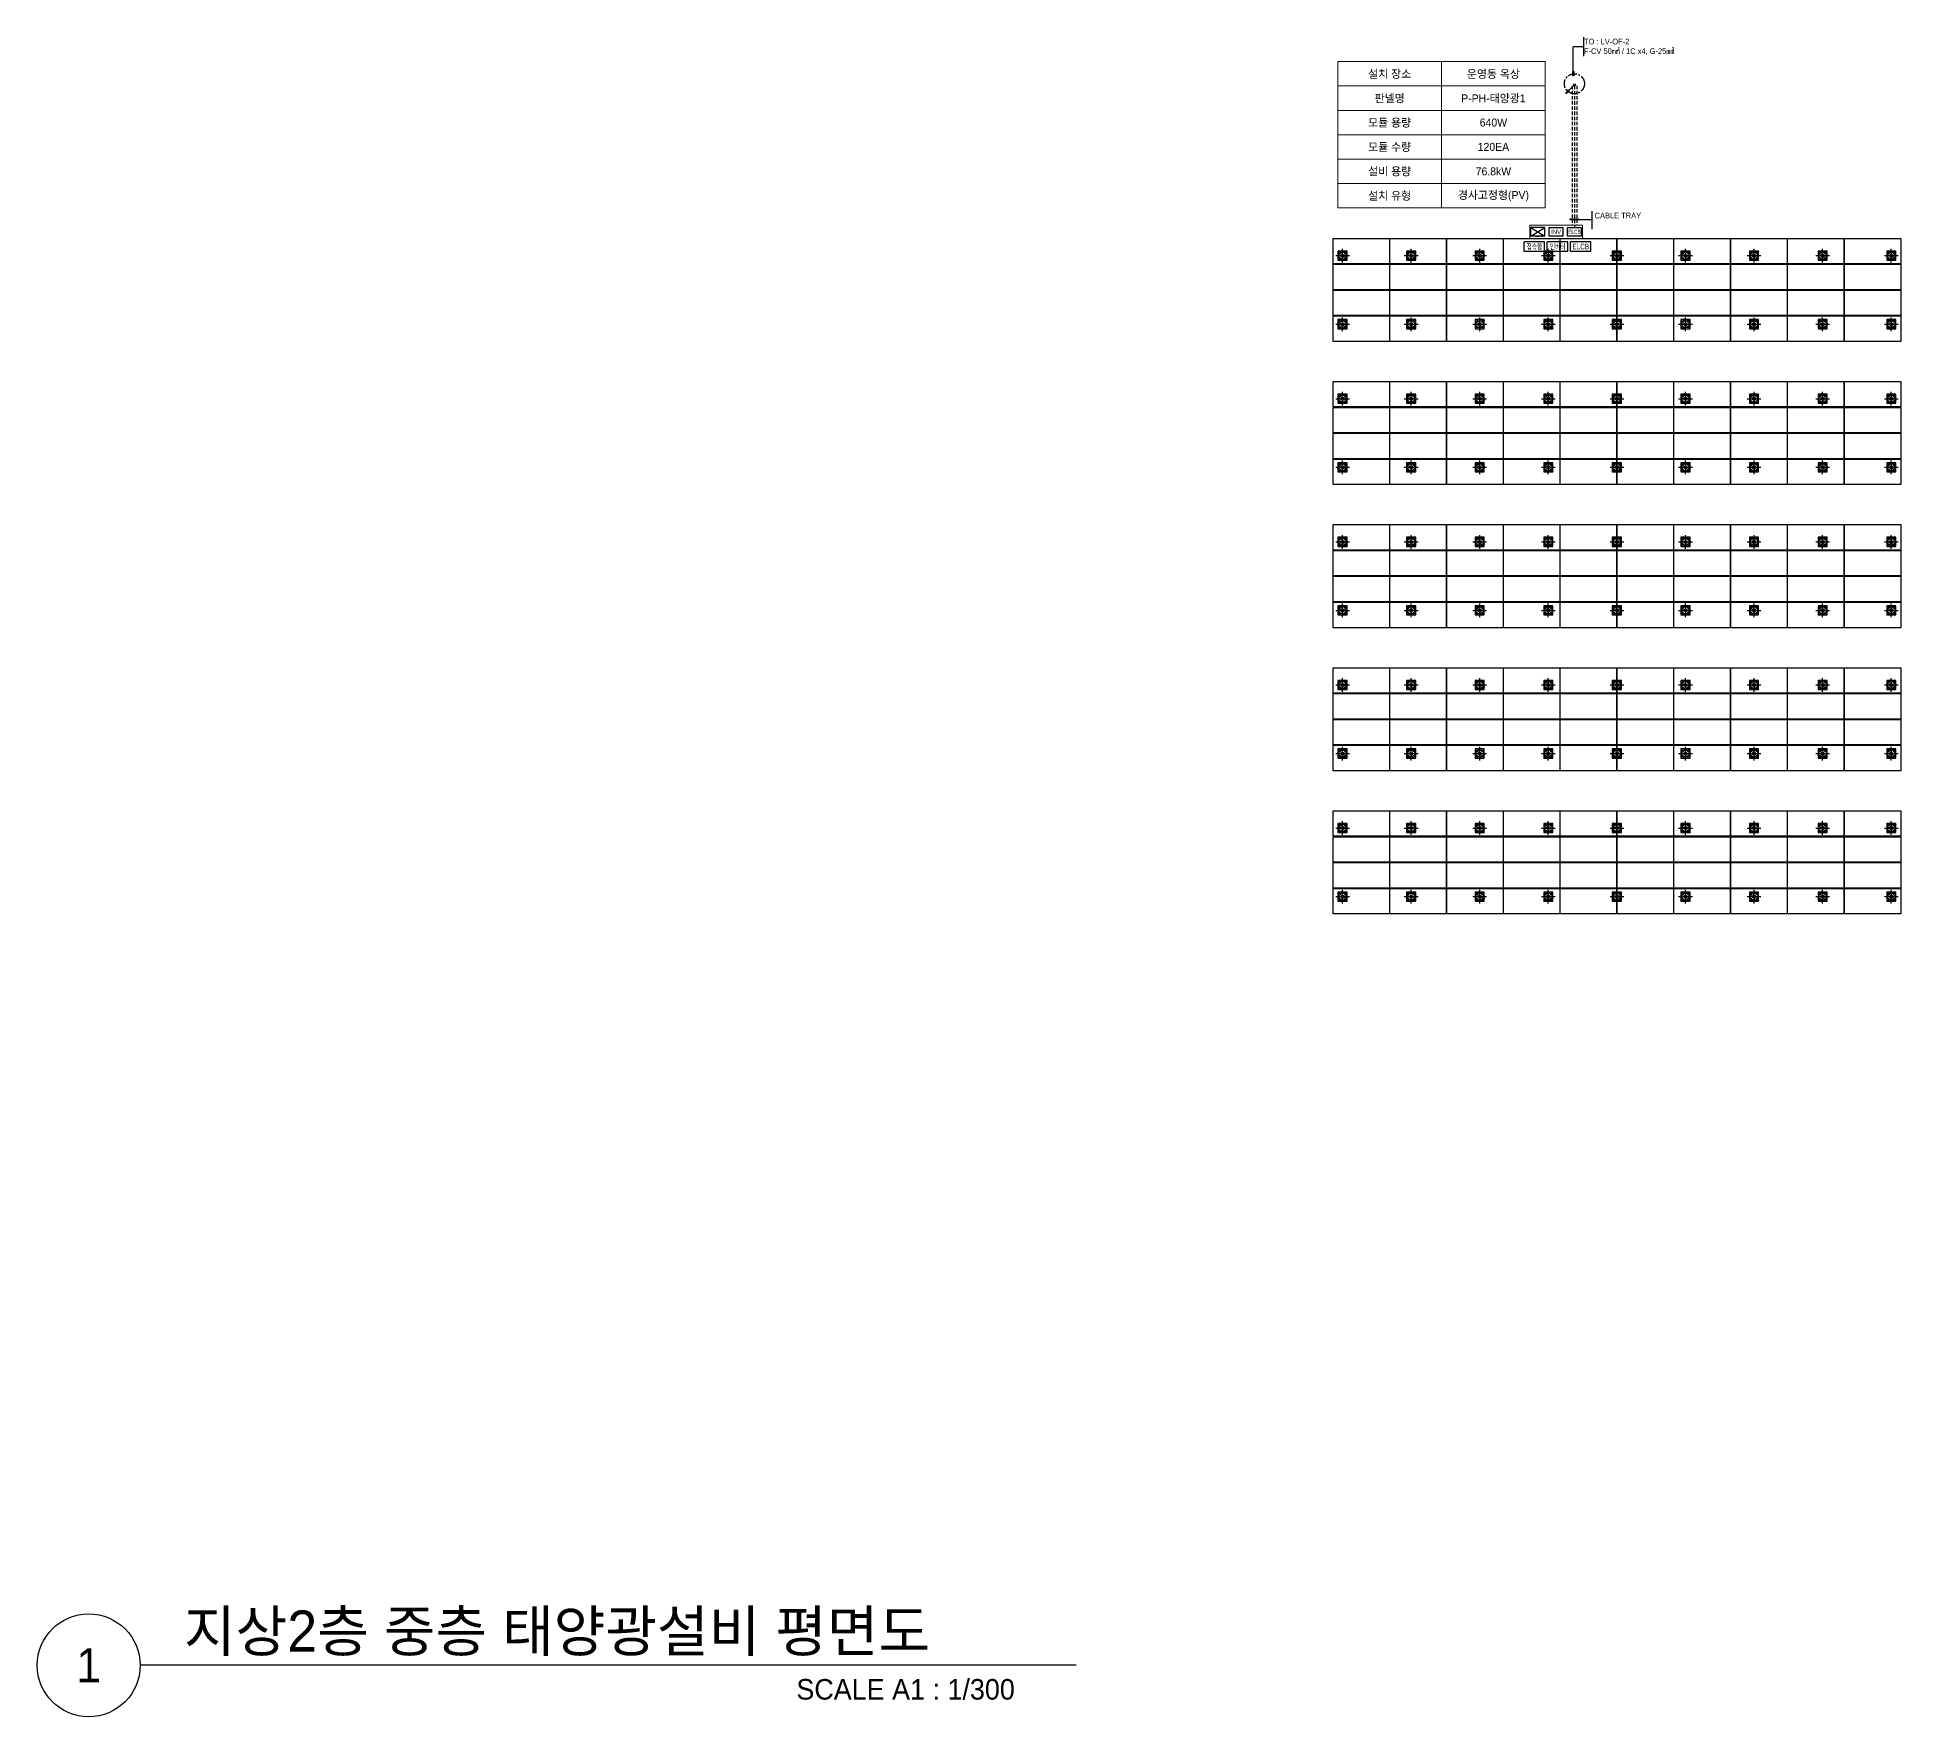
# Model space of a CAD drawing. Header units: millimetres. Extents: x 37541 to 999880, y 4425 to 2037423.
# Drawn here: x 89328 to 170838, y 8850 to 82335 of the extents above; entities that cross this region are included whole.
import ezdxf
from ezdxf.enums import TextEntityAlignment as Align

# ---------------------------------------------------------------- set-up
doc = ezdxf.new("R2010")
doc.units = ezdxf.units.MM
doc.header["$LTSCALE"] = 150
for name, pattern in [('CENTER', [23.9, 20.4, -1.4, 0.7, -1.4]), ('CENTERX2', [4, 2.5, -0.5, 0.5, -0.5]), ('DASHEDX2', [1.5, 1, -0.5])]:
    doc.linetypes.add(name, pattern=pattern)
doc.layers.get('0').update_dxf_attribs({"lineweight": 0})
for name, color, linetype in [('-----20 태양광', 3, 'Continuous'), ('-----41 Drawing Title', 2, 'Continuous'), ('1', 1, 'Continuous'), ('2', 2, 'Continuous'), ('DEVICE', 4, 'Continuous'), ('ELTEXT', 2, 'Continuous'), ('WIRING', 1, 'Continuous'), ('전력', 3, 'DASHEDX2'), ('태양광', 3, 'Continuous'), ('트레이', 140, 'Continuous')]:
    doc.layers.add(name, color=color, linetype=linetype)
doc.styles.add('ELEC', font='')
doc.styles.get('ELEC').set_extended_font_data('Dotum')

# ---------------------------------------------------------------- blocks, each defined once
blk = doc.blocks.new('*U20')
blk.add_lwpolyline([(-1232, -558), (-1232, 558), (1232, 558), (1232, -558)], close=True)
blk = doc.blocks.new('*U24')
at = {"layer": '-----20 태양광'}
for p in [(0, 3395), (2485, 3395), (4970, 3395), (7455, 3395), (9940, 3395), (12425, 3395), (14910, 3395), (17395, 3395), (19880, 3395), (22365, 3395), (0, 2263), (2485, 2263), (4970, 2263), (7455, 2263), (9940, 2263), (12425, 2263), (14910, 2263), (17395, 2263), (19880, 2263), (22365, 2263), (0, 1132), (2485, 1132), (4970, 1132), (7455, 1132), (9940, 1132), (12425, 1132), (14910, 1132), (17395, 1132), (19880, 1132), (22365, 1132), (0, 0), (2485, 0), (4970, 0), (7455, 0), (9940, 0), (12425, 0), (14910, 0), (17395, 0), (19880, 0), (22365, 0)]:
    blk.add_blockref('*U20', p, dxfattribs=at)
blk = doc.blocks.new('*U22')
blk.add_lwpolyline([(-1232, -558), (-1232, 558), (1232, 558), (1232, -558)], close=True)
blk = doc.blocks.new('*U21')
at = {"layer": '-----20 태양광'}
for p in [(0, 3395), (2485, 3395), (4970, 3395), (7455, 3395), (9940, 3395), (12425, 3395), (14910, 3395), (17395, 3395), (19880, 3395), (22365, 3395), (0, 2263), (2485, 2263), (4970, 2263), (7455, 2263), (9940, 2263), (12425, 2263), (14910, 2263), (17395, 2263), (19880, 2263), (22365, 2263), (0, 1132), (2485, 1132), (4970, 1132), (7455, 1132), (9940, 1132), (12425, 1132), (14910, 1132), (17395, 1132), (19880, 1132), (22365, 1132), (0, 0), (2485, 0), (4970, 0), (7455, 0), (9940, 0), (12425, 0), (14910, 0), (17395, 0), (19880, 0), (22365, 0)]:
    blk.add_blockref('*U22', p, dxfattribs=at)
blk = doc.blocks.new('*U5')
blk.add_lwpolyline([(-1232, -558), (-1232, 558), (1232, 558), (1232, -558)], close=True)
blk = doc.blocks.new('*U23')
at = {"layer": '-----20 태양광'}
for p in [(0, 3395), (2485, 3395), (4970, 3395), (7455, 3395), (9940, 3395), (12425, 3395), (14910, 3395), (17395, 3395), (19880, 3395), (22365, 3395), (0, 2263), (2485, 2263), (4970, 2263), (7455, 2263), (9940, 2263), (12425, 2263), (14910, 2263), (17395, 2263), (19880, 2263), (22365, 2263), (0, 1132), (2485, 1132), (4970, 1132), (7455, 1132), (9940, 1132), (12425, 1132), (14910, 1132), (17395, 1132), (19880, 1132), (22365, 1132), (0, 0), (2485, 0), (4970, 0), (7455, 0), (9940, 0), (12425, 0), (14910, 0), (17395, 0), (19880, 0), (22365, 0)]:
    blk.add_blockref('*U5', p, dxfattribs=at)
blk = doc.blocks.new('*U7')
blk.add_lwpolyline([(-1232, -558), (-1232, 558), (1232, 558), (1232, -558)], close=True)
blk = doc.blocks.new('*U6')
at = {"layer": '-----20 태양광'}
for p in [(0, 3395), (2485, 3395), (4970, 3395), (7455, 3395), (9940, 3395), (12425, 3395), (14910, 3395), (17395, 3395), (19880, 3395), (22365, 3395), (0, 2263), (2485, 2263), (4970, 2263), (7455, 2263), (9940, 2263), (12425, 2263), (14910, 2263), (17395, 2263), (19880, 2263), (22365, 2263), (0, 1132), (2485, 1132), (4970, 1132), (7455, 1132), (9940, 1132), (12425, 1132), (14910, 1132), (17395, 1132), (19880, 1132), (22365, 1132), (0, 0), (2485, 0), (4970, 0), (7455, 0), (9940, 0), (12425, 0), (14910, 0), (17395, 0), (19880, 0), (22365, 0)]:
    blk.add_blockref('*U7', p, dxfattribs=at)
blk = doc.blocks.new('*U9')
blk.add_lwpolyline([(-1232, -558), (-1232, 558), (1232, 558), (1232, -558)], close=True)
blk = doc.blocks.new('*U8')
at = {"layer": '-----20 태양광'}
for p in [(0, 3395), (2485, 3395), (4970, 3395), (7455, 3395), (9940, 3395), (12425, 3395), (14910, 3395), (17395, 3395), (19880, 3395), (22365, 3395), (0, 2263), (2485, 2263), (4970, 2263), (7455, 2263), (9940, 2263), (12425, 2263), (14910, 2263), (17395, 2263), (19880, 2263), (22365, 2263), (0, 1132), (2485, 1132), (4970, 1132), (7455, 1132), (9940, 1132), (12425, 1132), (14910, 1132), (17395, 1132), (19880, 1132), (22365, 1132), (0, 0), (2485, 0), (4970, 0), (7455, 0), (9940, 0), (12425, 0), (14910, 0), (17395, 0), (19880, 0), (22365, 0)]:
    blk.add_blockref('*U9', p, dxfattribs=at)
blk = doc.blocks.new('G$CF06C846F')
at = {"linetype": 'CENTER', "ltscale": 5}
for p, q in [((0, 29), (58, 29)), ((29, 58), (29, 0))]:
    blk.add_line(p, q, dxfattribs=at)
blk.add_lwpolyline([(14, 20), (29, 12), (44, 20), (44, 38), (29, 46), (14, 38)], close=True)
for radius in [15, 10]:
    blk.add_circle((29, 29), radius)
blk = doc.blocks.new('G$CCACB8904')
h = blk.add_hatch()
h.set_pattern_fill('AR-CONC', color=256, scale=0.5)
h.paths.add_polyline_path([(300, 500), (300, 450), (450, 450), (450, 300), (500, 300), (500, 500)])
h.paths.add_polyline_path([(500, 300), (450, 300), (450, 150), (300, 150), (300, 100), (500, 100)])
h.paths.add_polyline_path([(300, 100), (300, 150), (150, 150), (150, 300), (100, 300), (100, 100)])
h.paths.add_polyline_path([(100, 300), (150, 300), (150, 450), (300, 450), (300, 500), (100, 500)])
at = {"linetype": 'CENTER', "ltscale": 50}
for p, q in [((0, 300), (600, 300)), ((300, 600), (300, 0))]:
    blk.add_line(p, q, dxfattribs=at)
for p, q in [((250, 304.5), (185, 304.5)), ((185, 295.5), (185, 304.5)), ((250, 295.5), (185, 295.5)), ((230, 295.5), (230, 304.5)), ((295.5, 350), (295.5, 415)), ((295.5, 415), (304.5, 415)), ((295.5, 370), (304.5, 370)), ((295.5, 250), (295.5, 185)), ((304.5, 225), (295.5, 225)), ((304.5, 185), (295.5, 185)), ((304.5, 350), (304.5, 415)), ((304.5, 250), (304.5, 185)), ((350, 304.5), (415, 304.5)), ((350, 295.5), (415, 295.5)), ((370, 304.5), (370, 295.5)), ((415, 304.5), (415, 295.5))]:
    blk.add_line(p, q)
for points in [[(100, 500), (500, 500), (500, 100), (100, 100)], [(150, 150), (450, 150), (450, 450), (150, 450)], [(250, 250), (350, 250), (350, 350), (250, 350)], [(253.2, 253.2), (346.8, 253.2), (346.8, 346.8), (253.2, 346.8)]]:
    blk.add_lwpolyline(points, close=True)
for p in [(161, 381), (161, 161), (381, 381), (381, 161)]:
    blk.add_blockref('G$CF06C846F', p)
blk = doc.blocks.new('*U32')
blk.add_blockref('G$CCACB8904', (-300, -300))
blk = doc.blocks.new('*U31')
blk.add_blockref('*U32', (0, 0))
blk = doc.blocks.new('*U15')
blk.add_blockref('*U31', (0, 0))
blk = doc.blocks.new('*U14')
at = {"layer": '-----20 태양광'}
for p in [(0, 3000), (3000, 3000), (6000, 3000), (9000, 3000), (0, 0), (3000, 0), (6000, 0), (9000, 0)]:
    blk.add_blockref('*U15', p, dxfattribs=at)
at = {"layer": '-----20 태양광', "linetype": 'ByBlock', "lineweight": -2}
for p in [(12000, 3000), (15000, 3000), (18000, 3000), (21000, 3000), (24000, 3000), (12000, 0), (15000, 0), (18000, 0), (21000, 0), (24000, 0)]:
    blk.add_blockref('*U15', p, dxfattribs=at)
blk = doc.blocks.new('*U34')
blk.add_blockref('G$CCACB8904', (-300, -300))
blk = doc.blocks.new('*U33')
blk.add_blockref('*U34', (0, 0))
blk = doc.blocks.new('*U17')
blk.add_blockref('*U33', (0, 0))
blk = doc.blocks.new('*U16')
at = {"layer": '-----20 태양광'}
for p in [(0, 3000), (3000, 3000), (6000, 3000), (9000, 3000), (0, 0), (3000, 0), (6000, 0), (9000, 0)]:
    blk.add_blockref('*U17', p, dxfattribs=at)
at = {"layer": '-----20 태양광', "linetype": 'ByBlock', "lineweight": -2}
for p in [(12000, 3000), (15000, 3000), (18000, 3000), (21000, 3000), (24000, 3000), (12000, 0), (15000, 0), (18000, 0), (21000, 0), (24000, 0)]:
    blk.add_blockref('*U17', p, dxfattribs=at)
blk = doc.blocks.new('*U26')
blk.add_blockref('G$CCACB8904', (-300, -300))
blk = doc.blocks.new('*U25')
blk.add_blockref('*U26', (0, 0))
blk = doc.blocks.new('*U19')
blk.add_blockref('*U25', (0, 0))
blk = doc.blocks.new('*U18')
at = {"layer": '-----20 태양광'}
for p in [(0, 3000), (3000, 3000), (6000, 3000), (9000, 3000), (0, 0), (3000, 0), (6000, 0), (9000, 0)]:
    blk.add_blockref('*U19', p, dxfattribs=at)
at = {"layer": '-----20 태양광', "linetype": 'ByBlock', "lineweight": -2}
for p in [(12000, 3000), (15000, 3000), (18000, 3000), (21000, 3000), (24000, 3000), (12000, 0), (15000, 0), (18000, 0), (21000, 0), (24000, 0)]:
    blk.add_blockref('*U19', p, dxfattribs=at)
blk = doc.blocks.new('*U28')
blk.add_blockref('G$CCACB8904', (-300, -300))
blk = doc.blocks.new('*U27')
blk.add_blockref('*U28', (0, 0))
blk = doc.blocks.new('*U11')
blk.add_blockref('*U27', (0, 0))
blk = doc.blocks.new('*U10')
at = {"layer": '-----20 태양광'}
for p in [(0, 3000), (3000, 3000), (6000, 3000), (9000, 3000), (0, 0), (3000, 0), (6000, 0), (9000, 0)]:
    blk.add_blockref('*U11', p, dxfattribs=at)
at = {"layer": '-----20 태양광', "linetype": 'ByBlock', "lineweight": -2}
for p in [(12000, 3000), (15000, 3000), (18000, 3000), (21000, 3000), (24000, 3000), (12000, 0), (15000, 0), (18000, 0), (21000, 0), (24000, 0)]:
    blk.add_blockref('*U11', p, dxfattribs=at)
blk = doc.blocks.new('*U30')
blk.add_blockref('G$CCACB8904', (-300, -300))
blk = doc.blocks.new('*U29')
blk.add_blockref('*U30', (0, 0))
blk = doc.blocks.new('*U13')
blk.add_blockref('*U29', (0, 0))
blk = doc.blocks.new('*U12')
at = {"layer": '-----20 태양광'}
for p in [(0, 3000), (3000, 3000), (6000, 3000), (9000, 3000), (0, 0), (3000, 0), (6000, 0), (9000, 0)]:
    blk.add_blockref('*U13', p, dxfattribs=at)
at = {"layer": '-----20 태양광', "linetype": 'ByBlock', "lineweight": -2}
for p in [(12000, 3000), (15000, 3000), (18000, 3000), (21000, 3000), (24000, 3000), (12000, 0), (15000, 0), (18000, 0), (21000, 0), (24000, 0)]:
    blk.add_blockref('*U13', p, dxfattribs=at)
blk = doc.blocks.new('LBOX2')
at = {"layer": 'DEVICE'}
for p, q in [((300, 375), (-300, 375)), ((-300, 375), (300, 0)), ((-300, 0), (300, 375)), ((-300, 0), (-300, 375)), ((300, 0), (-300, 0)), ((300, 0), (300, 375))]:
    blk.add_line(p, q, dxfattribs=at)
blk = doc.blocks.new('DN')
at = {"layer": 'WIRING', "color": 4}
for p, q in [((-53, -53), (-619, -619)), ((-619, -619), (-442, -371)), ((-619, -619), (-371, -442)), ((-424, -389), (-530, -495)), ((-389, -424), (-495, -530)), ((-371, -442), (-442, -371))]:
    blk.add_line(p, q, dxfattribs=at)
blk.add_circle((0, 0), 75, dxfattribs=at)

msp = doc.modelspace()

# ---------------------------------------------------------------- linework, layer by layer
at = {"layer": '-----41 Drawing Title', "color": 7}
msp.add_line((134771.858, 11099.999), (93828.142, 11099.999), dxfattribs=at)
msp.add_circle((91578.142, 11099.999), 2250, dxfattribs=at)
at = {"elevation": 0}
msp.add_lwpolyline([(154614.241, 74109.707), (156913.571, 74109.707), (156913.571, 73534.707), (154614.241, 73534.707)], close=True, dxfattribs=at)
at = {"layer": 'DEVICE'}
for p, q in [((155463.906, 74009.707), (156063.906, 74009.707)), ((155463.906, 73634.707), (155463.906, 74009.707)), ((156063.906, 73634.707), (155463.906, 73634.707)), ((156063.906, 74009.707), (156063.906, 73634.707)), ((156263.571, 74009.707), (156863.571, 74009.707)), ((156263.571, 73634.707), (156263.571, 74009.707)), ((156863.571, 73634.707), (156263.571, 73634.707)), ((156863.571, 74009.707), (156863.571, 73634.707))]:
    msp.add_line(p, q, dxfattribs=at)
at = {"layer": 'ELTEXT', "color": 1}
for p, q in [((155259.119, 73389.555), (154363.119, 73389.555)), ((154363.119, 72957.555), (154363.119, 73389.555)), ((155259.119, 72957.555), (155259.119, 73389.555)), ((156272.187, 73389.555), (155376.187, 73389.555)), ((155376.187, 72957.555), (155376.187, 73389.555)), ((156272.187, 72957.555), (156272.187, 73389.555)), ((157285.255, 73389.555), (156389.255, 73389.555)), ((156389.255, 72957.555), (156389.255, 73389.555)), ((157285.255, 72957.555), (157285.255, 73389.555)), ((155259.119, 72957.555), (154363.119, 72957.555)), ((156272.187, 72957.555), (155376.187, 72957.555)), ((157285.255, 72957.555), (156389.255, 72957.555))]:
    msp.add_line(p, q, dxfattribs=at)
at = {"layer": '전력', "elevation": 0}
msp.add_lwpolyline([(156563.571, 80206.18), (156563.571, 74009.707)], dxfattribs=at)
at = {"layer": '태양광', "color": 1, "linetype": 'Continuous'}
for p, q in [((156960.123, 82334.66), (156960.123, 81507.526)), ((156515.279, 80831.297), (156515.279, 81921.093)), ((156960.123, 81921.093), (156515.279, 81921.093)), ((156745.286, 74363.113), (157344.73, 74363.113)), ((157344.73, 73939.6), (157344.73, 74731.819))]:
    msp.add_line(p, q, dxfattribs=at)
at = {"layer": '태양광', "color": 1, "linetype": 'Continuous', "elevation": 0}
for points in [[(156535.014, 80831.297), (156535.014, 80649.668), (156495.543, 80649.668), (156495.543, 80831.297)], [(156384.589, 74383.145), (156745.286, 74383.145), (156745.286, 74343.081), (156384.589, 74343.081)]]:
    msp.add_lwpolyline(points, close=True, dxfattribs=at)
at = {"layer": '태양광', "color": 1, "linetype": 'CENTERX2'}
msp.add_circle((156563.571, 80301.18), 439.303, dxfattribs=at)
at = {"layer": '트레이', "linetype": 'DASHEDX2'}
for p, q in [((156463.571, 80211.18), (156463.571, 74109.707)), ((156663.571, 80211.18), (156663.571, 74109.707)), ((154864.241, 73634.707), (155164.241, 73634.707))]:
    msp.add_line(p, q, dxfattribs=at)

# ---------------------------------------------------------------- block references
at = {"layer": '-----20 태양광'}
for name, p in [('*U8', (147240.113, 69581.689)), ('*U6', (147240.113, 63320.284)), ('*U23', (147240.113, 57058.88)), ('*U21', (147240.113, 50797.476)), ('*U24', (147240.113, 44536.071))]:
    msp.add_blockref(name, p, dxfattribs=at)
at = {"layer": '-----20 태양광', "xscale": -1, "rotation": 180}
for name, p in [('*U12', (146422.613, 72779.005)), ('*U10', (146422.613, 66517.601)), ('*U18', (146422.613, 60256.196)), ('*U16', (146422.613, 53994.792)), ('*U14', (146422.613, 47733.388))]:
    msp.add_blockref(name, p, dxfattribs=at)
msp.add_blockref('LBOX2', (154964.241, 73634.707))
at = {"layer": '전력', "xscale": 0.6, "yscale": 0.6, "zscale": 0.6}
msp.add_blockref('DN', (156563.571, 80251.18), dxfattribs=at)

# ---------------------------------------------------------------- texts
at = {"layer": '-----41 Drawing Title', "color": 2, "style": 'ELEC'}
msp.add_text('지상2층 중층 태양광설비 평면도', height=1800, dxfattribs=at).set_placement((95745.295, 11699.999))
at = {"layer": '-----41 Drawing Title', "color": 7, "style": 'ELEC'}
msp.add_text('1', height=1500, dxfattribs=at).set_placement((91578.142, 11099.999), align=Align.MIDDLE)
at = {"layer": '-----41 Drawing Title', "style": 'ELEC'}
msp.add_text('SCALE A1 : 1/300', height=900, dxfattribs=at).set_placement((132087.225, 9599.999), align=Align.RIGHT)
at = {"layer": 'DEVICE', "color": 2, "style": 'ELEC'}
msp.add_text('INV', height=187.5, dxfattribs=at).set_placement((155763.906, 73818.169), align=Align.MIDDLE)
at = {"layer": 'DEVICE', "color": 2, "style": 'ELEC', "width": 0.7}
msp.add_text('ELCB', height=187.5, dxfattribs=at).set_placement((156563.571, 73818.169), align=Align.MIDDLE)
at = {"layer": 'ELTEXT', "color": 2, "style": 'ELEC'}
for s, p in [('TO : LV-OF-2', (156986.256, 82021.327, 45078.983)), ('F-CV 50㎟ / 1C x4, G-25㎟', (156981.214, 81602.83, 45078.983)), ('CABLE TRAY', (157448.038, 74407.024))]:
    msp.add_text(s, height=250, dxfattribs=at).set_placement(p)
at = {"layer": 'ELTEXT', "color": 2, "style": 'ELEC', "width": 0.7}
for s, p in [('접속함', (154815.688, 73175.937)), ('인버터', (155828.755, 73175.937)), ('ELCB', (156841.823, 73175.937))]:
    msp.add_text(s, height=250, dxfattribs=at).set_placement(p, align=Align.MIDDLE)

# ---------------------------------------------------------------- wipeouts: each hides what was drawn before it
at = {"color": 1, "linetype": 'ByBlock', "lineweight": 5}
for points in [[(146210.697, 81268.795), (150750.965, 81268.795), (150750.965, 80203.005), (146210.697, 80203.005)], [(146210.697, 79137.215), (150750.965, 79137.215), (150750.965, 78071.425), (146210.697, 78071.425)], [(146210.697, 77005.635), (150750.965, 77005.635), (150750.965, 75939.845), (146210.697, 75939.845)]]:
    msp.add_wipeout(points, dxfattribs=at).dxf.layer = '1'

# ---------------------------------------------------------------- next in the draw order: wipeouts: each hides what was drawn before it
for points in [[(150750.965, 81268.795), (155291.233, 81268.795), (155291.233, 80203.005), (150750.965, 80203.005)], [(146210.697, 78071.425), (150750.965, 78071.425), (150750.965, 75939.845), (146210.697, 75939.845)]]:
    msp.add_wipeout(points, dxfattribs=at).dxf.layer = '1'

# ---------------------------------------------------------------- next in the draw order: wipeouts: each hides what was drawn before it
msp.add_wipeout([(150750.965, 77005.635), (155291.233, 77005.635), (155291.233, 75939.845), (150750.965, 75939.845)], dxfattribs=at).dxf.layer = '1'

# ---------------------------------------------------------------- next in the draw order: wipeouts: each hides what was drawn before it
msp.add_wipeout([(150750.965, 78071.425), (155291.233, 78071.425), (155291.233, 75939.845), (150750.965, 75939.845)], dxfattribs=at).dxf.layer = '1'

# ---------------------------------------------------------------- next in the draw order: wipeouts: each hides what was drawn before it
for points in [[(146210.697, 78071.425), (150750.965, 78071.425), (150750.965, 77005.635), (146210.697, 77005.635)], [(146210.697, 75939.845), (150750.965, 75939.845), (150750.965, 74874.055), (146210.697, 74874.055)]]:
    msp.add_wipeout(points, dxfattribs=at).dxf.layer = '1'

# ---------------------------------------------------------------- next in the draw order: texts
at = {"layer": '2', "linetype": 'ByBlock', "lineweight": 5, "style": 'ELEC'}
for s, p in [('모듈 수량', (148480.831, 77538.53)), ('설비 용량', (148480.831, 76472.74)), ('설치 유형', (148480.831, 75406.95))]:
    msp.add_text(s, height=350, dxfattribs=at).set_placement(p, align=Align.MIDDLE)

# ---------------------------------------------------------------- next in the draw order: wipeouts: each hides what was drawn before it
at = {"color": 1, "linetype": 'ByBlock', "lineweight": 5}
for points in [[(150750.965, 78071.425), (155291.233, 78071.425), (155291.233, 77005.635), (150750.965, 77005.635)], [(150750.965, 75939.845), (155291.233, 75939.845), (155291.233, 74874.055), (150750.965, 74874.055)]]:
    msp.add_wipeout(points, dxfattribs=at).dxf.layer = '1'

# ---------------------------------------------------------------- next in the draw order: linework, layer by layer
at = {"layer": '1', "color": 1, "linetype": 'ByBlock', "lineweight": 5, "elevation": 0}
for points in [[(150750.965, 77005.635), (155291.233, 77005.635), (155291.233, 75939.845), (150750.965, 75939.845)], [(150750.965, 75939.845), (155291.233, 75939.845), (155291.233, 74874.055), (150750.965, 74874.055)]]:
    msp.add_lwpolyline(points, close=True, dxfattribs=at)
at = {"layer": '1', "color": 1, "linetype": 'ByBlock', "lineweight": 5}
msp.add_lwpolyline([(146210.697, 75939.845), (150750.965, 75939.845), (150750.965, 74874.055), (146210.697, 74874.055)], close=True, dxfattribs=at)

# ---------------------------------------------------------------- next in the draw order: texts
at = {"layer": '2', "linetype": 'ByBlock', "lineweight": 5, "style": 'ELEC'}
for s, p in [('76.8kW', (153021.099, 76472.74)), ('경사고정형(PV)', (153021.099, 75406.95))]:
    msp.add_text(s, height=350, dxfattribs=at).set_placement(p, align=Align.MIDDLE)

# ---------------------------------------------------------------- next in the draw order: wipeouts: each hides what was drawn before it
at = {"color": 1, "linetype": 'ByBlock', "lineweight": 5}
msp.add_wipeout([(150750.965, 79137.215), (155291.233, 79137.215), (155291.233, 78071.425), (150750.965, 78071.425)], dxfattribs=at).dxf.layer = '1'

# ---------------------------------------------------------------- next in the draw order: linework, layer by layer
at = {"layer": '1', "color": 1, "linetype": 'ByBlock', "lineweight": 5}
for points in [[(146210.697, 78071.425), (150750.965, 78071.425), (150750.965, 75939.845), (146210.697, 75939.845)], [(146210.697, 78071.425), (150750.965, 78071.425), (150750.965, 77005.635), (146210.697, 77005.635)]]:
    msp.add_lwpolyline(points, close=True, dxfattribs=at)
at = {"layer": '1', "color": 1, "linetype": 'ByBlock', "lineweight": 5, "elevation": 0}
for points in [[(150750.965, 78071.425), (155291.233, 78071.425), (155291.233, 75939.845), (150750.965, 75939.845)], [(150750.965, 78071.425), (155291.233, 78071.425), (155291.233, 77005.635), (150750.965, 77005.635)]]:
    msp.add_lwpolyline(points, close=True, dxfattribs=at)

# ---------------------------------------------------------------- next in the draw order: texts
at = {"layer": '2', "linetype": 'ByBlock', "lineweight": 5, "style": 'ELEC'}
msp.add_text('120EA', height=350, dxfattribs=at).set_placement((153021.099, 77538.53), align=Align.MIDDLE)

# ---------------------------------------------------------------- next in the draw order: wipeouts: each hides what was drawn before it
at = {"color": 1, "linetype": 'ByBlock', "lineweight": 5}
msp.add_wipeout([(146210.697, 80203.005), (150750.965, 80203.005), (150750.965, 79137.215), (146210.697, 79137.215)], dxfattribs=at).dxf.layer = '1'

# ---------------------------------------------------------------- next in the draw order: texts
at = {"layer": '2', "linetype": 'ByBlock', "lineweight": 5, "style": 'ELEC'}
for s, p in [('설치 장소', (148480.831, 80735.9)), ('판넬명', (148480.831, 79670.11)), ('모듈 용량', (148480.831, 78604.32))]:
    msp.add_text(s, height=350, dxfattribs=at).set_placement(p, align=Align.MIDDLE)

# ---------------------------------------------------------------- next in the draw order: wipeouts: each hides what was drawn before it
at = {"color": 1, "linetype": 'ByBlock', "lineweight": 5}
msp.add_wipeout([(150750.965, 80203.005), (155291.233, 80203.005), (155291.233, 79137.215), (150750.965, 79137.215)], dxfattribs=at).dxf.layer = '1'

# ---------------------------------------------------------------- next in the draw order: linework, layer by layer
at = {"layer": '1', "color": 1, "linetype": 'ByBlock', "lineweight": 5}
for points in [[(146210.697, 81268.795), (150750.965, 81268.795), (150750.965, 80203.005), (146210.697, 80203.005)], [(150750.965, 81268.795), (155291.233, 81268.795), (155291.233, 80203.005), (150750.965, 80203.005)], [(146210.697, 80203.005), (150750.965, 80203.005), (150750.965, 79137.215), (146210.697, 79137.215)], [(150750.965, 80203.005), (155291.233, 80203.005), (155291.233, 79137.215), (150750.965, 79137.215)], [(146210.697, 79137.215), (150750.965, 79137.215), (150750.965, 78071.425), (146210.697, 78071.425)], [(150750.965, 79137.215), (155291.233, 79137.215), (155291.233, 78071.425), (150750.965, 78071.425)]]:
    msp.add_lwpolyline(points, close=True, dxfattribs=at)

# ---------------------------------------------------------------- next in the draw order: texts
at = {"layer": '2', "linetype": 'ByBlock', "lineweight": 5, "style": 'ELEC'}
for s, p in [('운영동 옥상', (153021.099, 80735.9)), ('P-PH-태양광1', (153021.099, 79670.11)), ('640W', (153021.099, 78604.32))]:
    msp.add_text(s, height=350, dxfattribs=at).set_placement(p, align=Align.MIDDLE)

doc.saveas('drawing.dxf')
